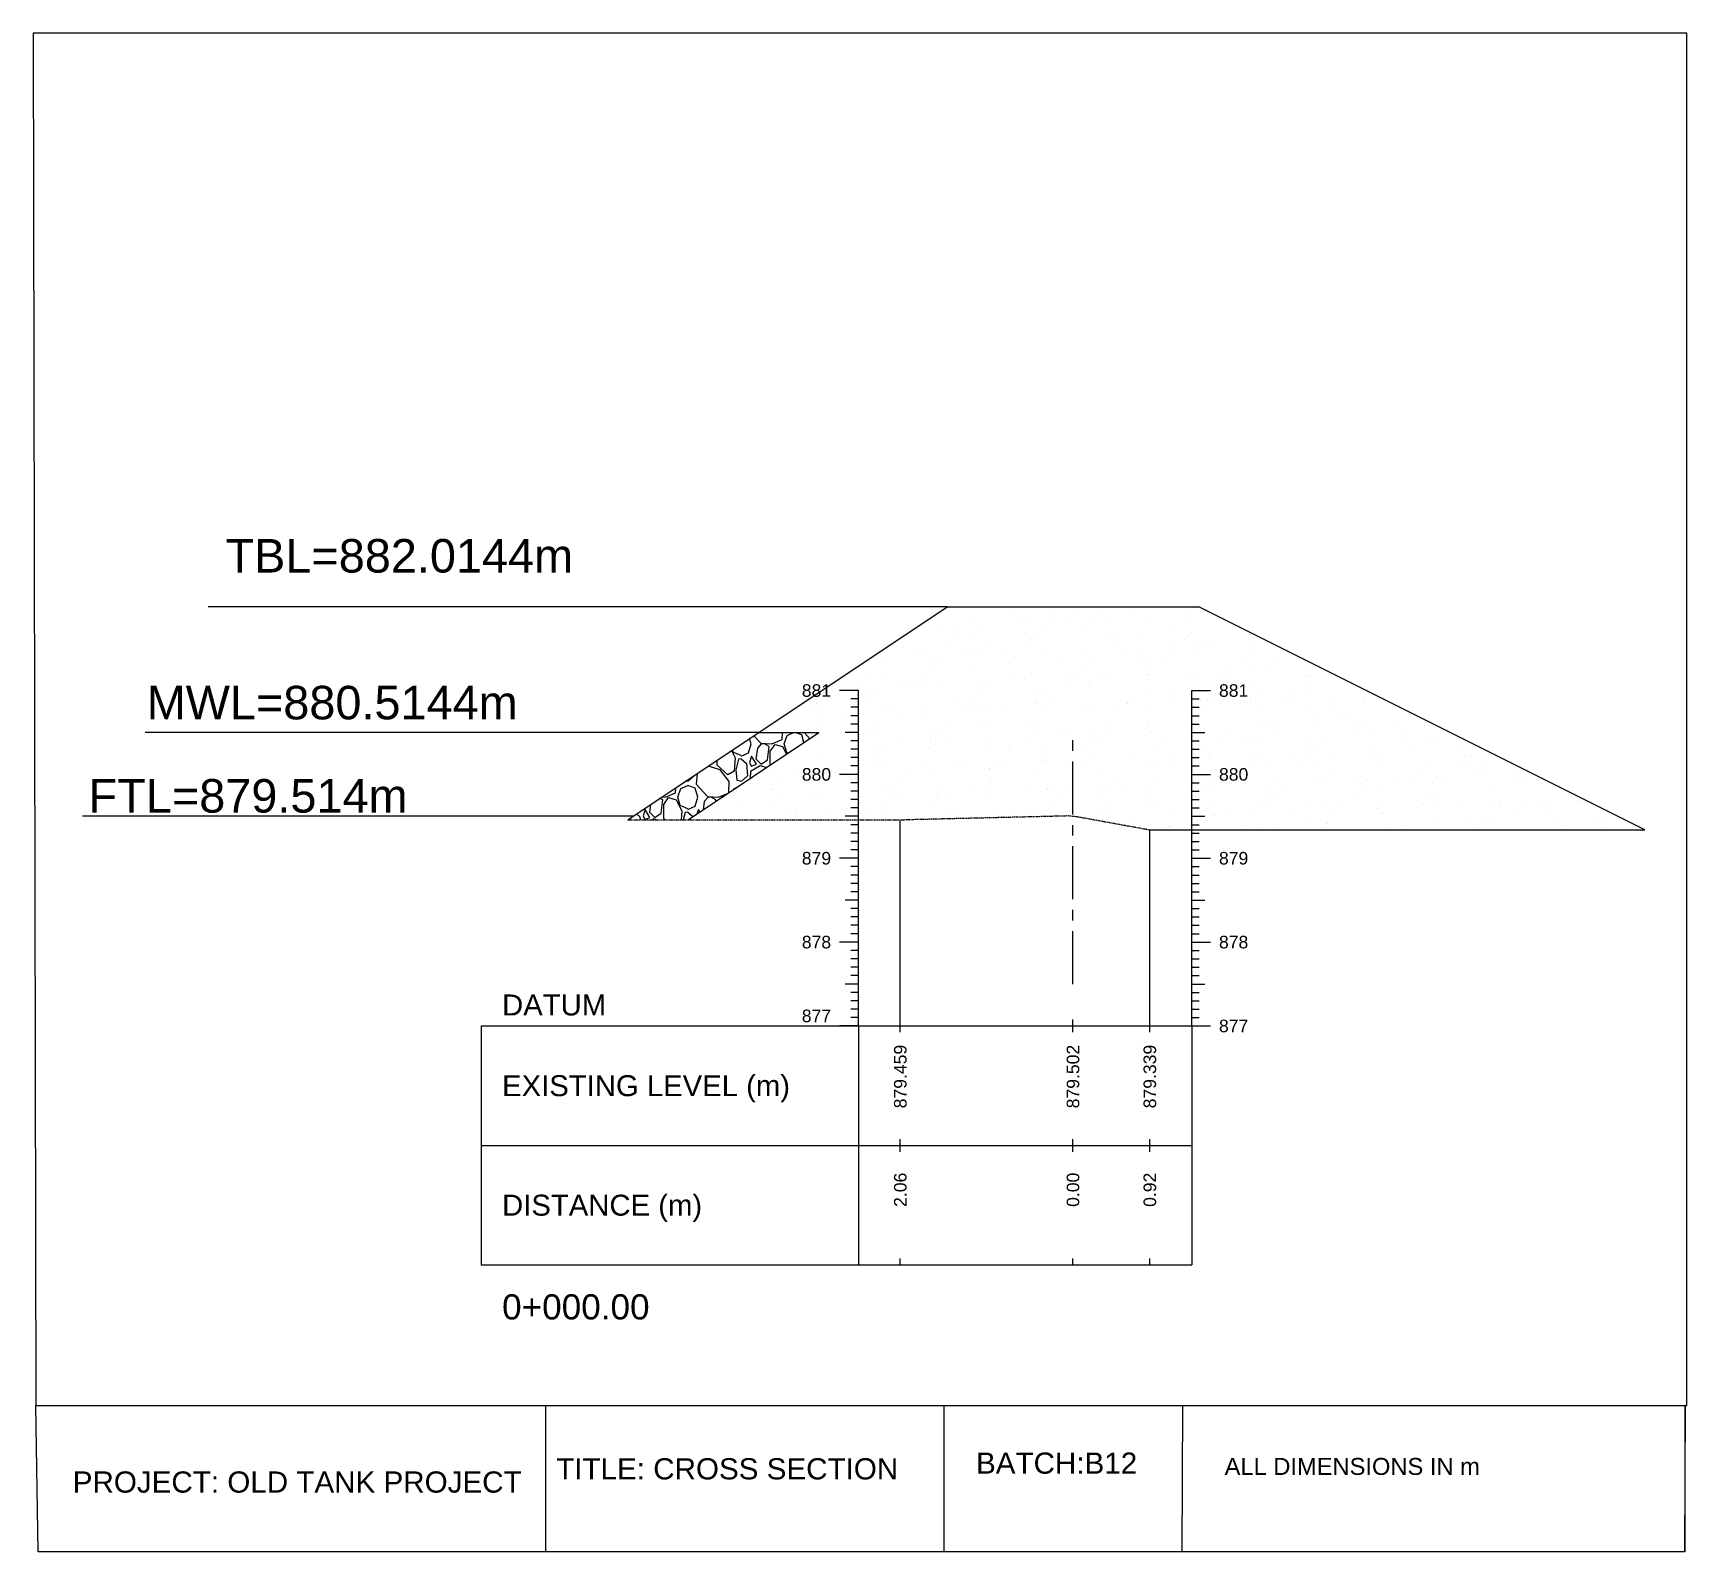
# Model space of a CAD drawing. Header units: millimetres. Extents: x 2640 to 12113, y 6003 to 13668.
# Drawn here: x 2844.3 to 3234.6, y 13306 to 13664.3 of the extents above; entities that cross this region are included whole.
import ezdxf
from ezdxf.enums import TextEntityAlignment as Align

# ---------------------------------------------------------------- set-up
doc = ezdxf.new("R2010")
doc.units = ezdxf.units.MM
doc.linetypes.add('CENTER', pattern=[2, 1.25, -0.25, 0.25, -0.25])
doc.linetypes.add('HIDDEN', pattern=[0.375, 0.25, -0.125])
for name, color, linetype in [('CL', 6, 'CENTER'), ('CS_Drawing', 7, 'Continuous'), ('GL', 3, 'HIDDEN')]:
    doc.layers.add(name, color=color, linetype=linetype)
doc.styles.get("Standard").update_dxf_attribs({"font": 'arial.ttf'})

msp = doc.modelspace()

# ---------------------------------------------------------------- linework, layer by layer
at = {"color": 1}
msp.add_line((3060.024, 13529.003), (2885.605, 13529.003), dxfattribs=at)
for p, q in [((2984.621, 13478.735), (3060.024, 13529.003)), ((3060.024, 13529.003), (3119.373, 13529.003)), ((3060.024, 13529.003), (3060.024, 13529.003)), ((3224.658, 13476.361), (3119.373, 13529.003)), ((3038.68, 13505.264), (3039.054, 13505.513)), ((2998.887, 13478.735), (3029.745, 13499.307)), ((3015.512, 13499.329), (3029.745, 13499.307))]:
    msp.add_line(p, q)
at = {"linetype": 'Continuous'}
for p, q in [((3064.918, 13528.845), (3064.918, 13528.845)), ((3095.204, 13527.943), (3095.204, 13527.943)), ((3058.672, 13524.533), (3058.672, 13524.533)), ((3065.97, 13526.222), (3065.97, 13526.222)), ((3068.354, 13524.849), (3068.354, 13524.849)), ((3074.898, 13527.455), (3074.898, 13527.455)), ((3078.036, 13525.166), (3078.036, 13525.166)), ((3078.217, 13526.653), (3078.217, 13526.653)), ((3082.621, 13523.885), (3082.621, 13523.885)), ((3084.401, 13526.417), (3084.401, 13526.417)), ((3085.25, 13527.344), (3085.25, 13527.344)), ((3087.719, 13525.482), (3087.719, 13525.482)), ((3091.155, 13527.201), (3091.155, 13527.201)), ((3091.499, 13524.585), (3091.499, 13524.585)), ((3093.854, 13525.824), (3093.854, 13525.824)), ((3097.401, 13525.799), (3097.401, 13525.799)), ((3103.103, 13526.909), (3103.103, 13526.909)), ((3107.083, 13526.115), (3107.083, 13526.115)), ((3112.675, 13523.981), (3112.675, 13523.981)), ((3116.765, 13526.432), (3116.765, 13526.432)), ((3117.198, 13527.026), (3117.198, 13527.026)), ((3121.534, 13527.104), (3121.534, 13527.104)), ((3061.116, 13520.925), (3061.116, 13520.925)), ((3061.965, 13521.851), (3061.965, 13521.851)), ((3062.315, 13523.396), (3062.315, 13523.396)), ((3065.817, 13522.02), (3065.817, 13522.02)), ((3078.755, 13522.568), (3078.755, 13522.568)), ((3079.099, 13519.952), (3079.099, 13519.952)), ((3079.818, 13521.416), (3079.818, 13521.416)), ((3081.271, 13521.766), (3081.271, 13521.766)), ((3098.249, 13521.611), (3098.249, 13521.611)), ((3099.097, 13522.537), (3099.097, 13522.537)), ((3100.092, 13519.923), (3100.092, 13519.923)), ((3104.798, 13522.393), (3104.798, 13522.393)), ((3116.951, 13522.103), (3116.951, 13522.103)), ((3117.736, 13522.941), (3117.736, 13522.941)), ((3118.081, 13520.325), (3118.081, 13520.325)), ((3120.398, 13520.411), (3120.398, 13520.411)), ((3131.63, 13522.35), (3131.63, 13522.35)), ((3131.647, 13519.971), (3131.647, 13519.971)), ((3044.508, 13517.123), (3044.508, 13517.123)), ((3049.732, 13519.338), (3049.732, 13519.338)), ((3053.416, 13517.387), (3053.416, 13517.387)), ((3054.191, 13517.439), (3054.191, 13517.439)), ((3063.873, 13517.756), (3063.873, 13517.756)), ((3066.354, 13517.935), (3066.354, 13517.935)), ((3068.688, 13517.707), (3068.688, 13517.707)), ((3070.038, 13519.826), (3070.038, 13519.826)), ((3073.555, 13518.072), (3073.555, 13518.072)), ((3074.964, 13516.118), (3074.964, 13516.118)), ((3075.812, 13517.044), (3075.812, 13517.044)), ((3083.237, 13518.389), (3083.237, 13518.389)), ((3092.398, 13517.76), (3092.398, 13517.76)), ((3092.919, 13518.705), (3092.919, 13518.705)), ((3093.666, 13516.61), (3093.666, 13516.61)), ((3102.601, 13519.022), (3102.601, 13519.022)), ((3105.336, 13518.308), (3105.336, 13518.308)), ((3107.815, 13516.353), (3107.815, 13516.353)), ((3112.096, 13516.805), (3112.096, 13516.805)), ((3112.283, 13519.338), (3112.283, 13519.338)), ((3112.945, 13517.731), (3112.945, 13517.731)), ((3119.048, 13518.292), (3119.048, 13518.292)), ((3121.965, 13519.655), (3121.965, 13519.655)), ((3130.798, 13517.296), (3130.798, 13517.296)), ((3131.379, 13518.133), (3131.379, 13518.133)), ((3137.869, 13516.449), (3137.869, 13516.449)), ((3144.662, 13516.065), (3144.662, 13516.065)), ((3041.016, 13512.754), (3041.016, 13512.754)), ((3053.954, 13513.302), (3053.954, 13513.302)), ((3056.105, 13513.649), (3056.105, 13513.649)), ((3056.533, 13515.923), (3056.533, 13515.923)), ((3057.455, 13515.768), (3057.455, 13515.768)), ((3066.699, 13515.319), (3066.699, 13515.319)), ((3079.998, 13513.127), (3079.998, 13513.127)), ((3087.509, 13515.865), (3087.509, 13515.865)), ((3087.886, 13512.329), (3087.886, 13512.329)), ((3089.66, 13512.238), (3089.66, 13512.238)), ((3092.936, 13513.675), (3092.936, 13513.675)), ((3095.232, 13512.295), (3095.232, 13512.295)), ((3097.568, 13512.646), (3097.568, 13512.646)), ((3105.68, 13515.692), (3105.68, 13515.692)), ((3106.465, 13514.234), (3106.465, 13514.234)), ((3107.25, 13512.962), (3107.25, 13512.962)), ((3116.933, 13513.279), (3116.933, 13513.279)), ((3118.979, 13513.5), (3118.979, 13513.5)), ((3125.286, 13512.391), (3125.286, 13512.391)), ((3126.615, 13513.595), (3126.615, 13513.595)), ((3126.793, 13512.925), (3126.793, 13512.925)), ((3131.917, 13514.048), (3131.917, 13514.048)), ((3136.297, 13513.912), (3136.297, 13513.912)), ((3144.646, 13512.49), (3144.646, 13512.49)), ((3145.592, 13512.879), (3145.592, 13512.879)), ((3145.979, 13514.229), (3145.979, 13514.229)), ((3033.248, 13510.43), (3033.248, 13510.43)), ((3039.476, 13510.747), (3039.476, 13510.747)), ((3041.554, 13508.669), (3041.554, 13508.669)), ((3043.522, 13509.591), (3043.522, 13509.591)), ((3044.872, 13511.71), (3044.872, 13511.71)), ((3049.158, 13511.063), (3049.158, 13511.063)), ((3051.678, 13510.625), (3051.678, 13510.625)), ((3052.527, 13511.552), (3052.527, 13511.552)), ((3054.299, 13510.686), (3054.299, 13510.686)), ((3058.84, 13511.38), (3058.84, 13511.38)), ((3067.597, 13508.494), (3067.597, 13508.494)), ((3068.522, 13511.696), (3068.522, 13511.696)), ((3070.381, 13511.117), (3070.381, 13511.117)), ((3074.926, 13511.806), (3074.926, 13511.806)), ((3078.204, 13512.013), (3078.204, 13512.013)), ((3080.535, 13509.042), (3080.535, 13509.042)), ((3082.649, 13508.236), (3082.649, 13508.236)), ((3088.811, 13511.312), (3088.811, 13511.312)), ((3093.28, 13511.059), (3093.28, 13511.059)), ((3093.882, 13510.176), (3093.882, 13510.176)), ((3106.579, 13508.867), (3106.579, 13508.867)), ((3107.513, 13511.803), (3107.513, 13511.803)), ((3112.703, 13508.333), (3112.703, 13508.333)), ((3119.517, 13509.415), (3119.517, 13509.415)), ((3125.944, 13511.999), (3125.944, 13511.999)), ((3132.261, 13511.432), (3132.261, 13511.432)), ((3133.009, 13508.821), (3133.009, 13508.821)), ((3144.242, 13510.76), (3144.242, 13510.76)), ((3145.56, 13509.24), (3145.56, 13509.24)), ((3028.393, 13505.132), (3028.393, 13505.132)), ((3029.242, 13506.059), (3029.242, 13506.059)), ((3030.939, 13505.533), (3030.939, 13505.533)), ((3032.289, 13507.652), (3032.289, 13507.652)), ((3041.898, 13506.053), (3041.898, 13506.053)), ((3047.096, 13505.624), (3047.096, 13505.624)), ((3054.129, 13504.585), (3054.129, 13504.585)), ((3062.343, 13507.748), (3062.343, 13507.748)), ((3063.811, 13504.902), (3063.811, 13504.902)), ((3065.526, 13505.819), (3065.526, 13505.819)), ((3066.375, 13506.745), (3066.375, 13506.745)), ((3068.135, 13504.409), (3068.135, 13504.409)), ((3073.493, 13505.218), (3073.493, 13505.218)), ((3080.88, 13506.426), (3080.88, 13506.426)), ((3081.299, 13506.117), (3081.299, 13506.117)), ((3083.175, 13505.535), (3083.175, 13505.535)), ((3084.228, 13506.311), (3084.228, 13506.311)), ((3092.857, 13505.851), (3092.857, 13505.851)), ((3102.539, 13506.168), (3102.539, 13506.168)), ((3102.659, 13506.506), (3102.659, 13506.506)), ((3103.508, 13507.432), (3103.508, 13507.432)), ((3107.117, 13504.782), (3107.117, 13504.782)), ((3112.221, 13506.484), (3112.221, 13506.484)), ((3119.861, 13506.799), (3119.861, 13506.799)), ((3120.426, 13504.763), (3120.426, 13504.763)), ((3121.361, 13506.997), (3121.361, 13506.997)), ((3121.903, 13506.801), (3121.903, 13506.801)), ((3131.585, 13507.117), (3131.585, 13507.117)), ((3131.659, 13506.702), (3131.659, 13506.702)), ((3133.16, 13504.607), (3133.16, 13504.607)), ((3139.792, 13507.192), (3139.792, 13507.192)), ((3140.64, 13508.118), (3140.64, 13508.118)), ((3141.267, 13507.434), (3141.267, 13507.434)), ((3146.098, 13505.155), (3146.098, 13505.155)), ((3150.48, 13504.859), (3150.48, 13504.859)), ((3150.95, 13507.75), (3150.95, 13507.75)), ((3158.494, 13507.684), (3158.494, 13507.684)), ((3158.843, 13507.172), (3158.843, 13507.172)), ((3160.632, 13508.067), (3160.632, 13508.067)), ((3025.083, 13503.635), (3025.083, 13503.635)), ((3029.154, 13504.036), (3029.154, 13504.036)), ((3029.498, 13501.421), (3029.498, 13501.421)), ((3034.765, 13503.952), (3034.765, 13503.952)), ((3043.09, 13501.252), (3043.09, 13501.252)), ((3044.447, 13504.269), (3044.447, 13504.269)), ((3049.76, 13503.69), (3049.76, 13503.69)), ((3055.197, 13503.861), (3055.197, 13503.861)), ((3060.943, 13500.818), (3060.943, 13500.818)), ((3068.48, 13501.793), (3068.48, 13501.793)), ((3068.716, 13502.059), (3068.716, 13502.059)), ((3070.066, 13504.178), (3070.066, 13504.178)), ((3079.374, 13501.013), (3079.374, 13501.013)), ((3080.222, 13501.939), (3080.222, 13501.939)), ((3094.179, 13504.234), (3094.179, 13504.234)), ((3098.076, 13501.504), (3098.076, 13501.504)), ((3100.12, 13504.275), (3100.12, 13504.275)), ((3107.461, 13502.166), (3107.461, 13502.166)), ((3107.843, 13500.705), (3107.843, 13500.705)), ((3116.507, 13501.699), (3116.507, 13501.699)), ((3117.355, 13502.626), (3117.355, 13502.626)), ((3119.076, 13502.644), (3119.076, 13502.644)), ((3133.698, 13500.522), (3133.698, 13500.522)), ((3135.209, 13502.191), (3135.209, 13502.191)), ((3137.897, 13500.801), (3137.897, 13500.801)), ((3146.442, 13502.539), (3146.442, 13502.539)), ((3146.468, 13500.657), (3146.468, 13500.657)), ((3153.639, 13502.386), (3153.639, 13502.386)), ((3154.488, 13503.312), (3154.488, 13503.312)), ((3156.15, 13500.973), (3156.15, 13500.973)), ((3158.203, 13501.289), (3158.203, 13501.289)), ((3165.832, 13501.29), (3165.832, 13501.29)), ((3169.436, 13503.229), (3169.436, 13503.229)), ((3172.679, 13500.895), (3172.679, 13500.895)), ((3013.119, 13494.503), (3013.747, 13496.638)), ((3013.747, 13496.638), (3013.375, 13497.904)), ((3014.365, 13498.564), (3016.008, 13496.764)), ((3016.134, 13496.638), (3015.254, 13495.634)), ((3016.008, 13496.764), (3018.646, 13496.638)), ((3016.888, 13496.638), (3016.134, 13496.638)), ((3016.753, 13499.403), (3016.753, 13499.403)), ((3018.018, 13496.01), (3016.888, 13496.638)), ((3018.269, 13494.88), (3019.4, 13496.513)), ((3018.646, 13496.638), (3021.033, 13497.643)), ((3019.4, 13496.513), (3021.159, 13496.01)), ((3021.033, 13497.643), (3021.113, 13499.32)), ((3021.536, 13496.638), (3022.289, 13498.648)), ((3022.164, 13494.629), (3021.536, 13496.638)), ((3022.289, 13498.648), (3023.736, 13499.316)), ((3023.81, 13500.131), (3023.81, 13500.131)), ((3025.681, 13498.774), (3024.166, 13499.315)), ((3026.216, 13496.954), (3025.681, 13498.774)), ((3026.244, 13499.312), (3027.572, 13497.858)), ((3030.283, 13496.858), (3030.283, 13496.858)), ((3037.178, 13499.632), (3037.178, 13499.632)), ((3039.965, 13497.175), (3039.965, 13497.175)), ((3042.241, 13500.326), (3042.241, 13500.326)), ((3042.797, 13499.228), (3042.797, 13499.228)), ((3049.647, 13497.491), (3049.647, 13497.491)), ((3055.735, 13499.776), (3055.735, 13499.776)), ((3056.079, 13497.161), (3056.079, 13497.161)), ((3056.134, 13498.001), (3056.134, 13498.001)), ((3057.483, 13500.12), (3057.483, 13500.12)), ((3059.329, 13497.808), (3059.329, 13497.808)), ((3069.011, 13498.125), (3069.011, 13498.125)), ((3078.693, 13498.441), (3078.693, 13498.441)), ((3081.778, 13499.601), (3081.778, 13499.601)), ((3087.537, 13500.217), (3087.537, 13500.217)), ((3088.375, 13498.758), (3088.375, 13498.758)), ((3094.07, 13497.133), (3094.07, 13497.133)), ((3094.716, 13500.149), (3094.716, 13500.149)), ((3095.061, 13497.533), (3095.061, 13497.533)), ((3095.26, 13496.646), (3095.26, 13496.646)), ((3098.057, 13499.074), (3098.057, 13499.074)), ((3106.493, 13498.586), (3106.493, 13498.586)), ((3107.739, 13499.391), (3107.739, 13499.391)), ((3111.924, 13496.698), (3111.924, 13496.698)), ((3117.422, 13499.707), (3117.422, 13499.707)), ((3120.76, 13499.974), (3120.76, 13499.974)), ((3125.314, 13496.743), (3125.314, 13496.743)), ((3127.104, 13500.024), (3127.104, 13500.024)), ((3130.354, 13496.893), (3130.354, 13496.893)), ((3131.203, 13497.819), (3131.203, 13497.819)), ((3134.042, 13497.906), (3134.042, 13497.906)), ((3136.786, 13500.34), (3136.786, 13500.34)), ((3145.62, 13497.231), (3145.62, 13497.231)), ((3149.056, 13497.385), (3149.056, 13497.385)), ((3156.853, 13499.17), (3156.853, 13499.17)), ((3159.741, 13500.347), (3159.741, 13500.347)), ((3167.487, 13497.58), (3167.487, 13497.58)), ((3168.336, 13498.506), (3168.336, 13498.506)), ((3173.024, 13498.279), (3173.024, 13498.279)), ((3175.674, 13497.328), (3175.674, 13497.328)), ((3005.707, 13491.614), (3005.707, 13492.792)), ((3009.098, 13495.053), (3009.978, 13493.372)), ((3009.601, 13494.629), (3009.405, 13495.257)), ((3011.36, 13493.875), (3009.601, 13494.629)), ((3009.978, 13493.372), (3009.727, 13490.232)), ((3010.732, 13492.995), (3010.104, 13490.483)), ((3011.36, 13493.121), (3010.732, 13492.995)), ((3011.36, 13493.749), (3013.119, 13494.503)), ((3011.36, 13493.121), (3012.616, 13491.99)), ((3013.873, 13493.749), (3013.37, 13492.242)), ((3015.003, 13491.865), (3013.873, 13493.749)), ((3015.254, 13495.633), (3014.878, 13493.121)), ((3014.878, 13493.121), (3016.134, 13491.865)), ((3016.134, 13491.865), (3017.641, 13492.87)), ((3017.641, 13492.87), (3018.018, 13496.01)), ((3018.269, 13491.656), (3018.269, 13494.88)), ((3021.159, 13496.01), (3022.101, 13494.211)), ((3022.507, 13494.481), (3022.164, 13494.629)), ((3024.595, 13495.574), (3024.595, 13495.574)), ((3030.397, 13494.595), (3030.397, 13494.595)), ((3037.658, 13495.325), (3037.658, 13495.325)), ((3043.335, 13495.143), (3043.335, 13495.143)), ((3043.551, 13493.943), (3043.551, 13493.943)), ((3044.901, 13496.062), (3044.901, 13496.062)), ((3056.089, 13495.52), (3056.089, 13495.52)), ((3056.937, 13496.446), (3056.937, 13496.446)), ((3069.378, 13494.968), (3069.378, 13494.968)), ((3074.791, 13496.011), (3074.791, 13496.011)), ((3074.954, 13496.158), (3074.954, 13496.158)), ((3082.316, 13495.516), (3082.316, 13495.516)), ((3082.66, 13492.901), (3082.66, 13492.901)), ((3093.025, 13492.698), (3093.025, 13492.698)), ((3093.221, 13496.207), (3093.221, 13496.207)), ((3093.91, 13494.527), (3093.91, 13494.527)), ((3102.707, 13493.015), (3102.707, 13493.015)), ((3108.36, 13495.341), (3108.36, 13495.341)), ((3112.389, 13493.331), (3112.389, 13493.331)), ((3112.731, 13492.685), (3112.731, 13492.685)), ((3121.298, 13495.889), (3121.298, 13495.889)), ((3121.642, 13493.273), (3121.642, 13493.273)), ((3122.071, 13493.648), (3122.071, 13493.648)), ((3131.753, 13493.964), (3131.753, 13493.964)), ((3133.037, 13493.173), (3133.037, 13493.173)), ((3141.435, 13494.281), (3141.435, 13494.281)), ((3144.27, 13495.112), (3144.27, 13495.112)), ((3145.051, 13493.013), (3145.051, 13493.013)), ((3147.341, 13495.714), (3147.341, 13495.714)), ((3151.117, 13494.597), (3151.117, 13494.597)), ((3160.279, 13496.262), (3160.279, 13496.262)), ((3160.623, 13493.646), (3160.623, 13493.646)), ((3160.799, 13494.914), (3160.799, 13494.914)), ((3163.091, 13493.269), (3163.091, 13493.269)), ((3170.481, 13495.23), (3170.481, 13495.23)), ((3180.164, 13495.547), (3180.164, 13495.547)), ((3181.335, 13492.773), (3181.335, 13492.773)), ((3182.183, 13493.7), (3182.183, 13493.7)), ((3183.397, 13493.758), (3183.397, 13493.758)), ((3000.305, 13489.101), (2998.798, 13487.719)), ((3000.298, 13489.186), (3000.305, 13489.101)), ((3001.023, 13489.669), (3000.808, 13487.091)), ((3006.461, 13490.483), (3003.611, 13491.395)), ((3008.22, 13489.352), (3005.707, 13491.614)), ((3008.596, 13487.719), (3006.461, 13490.483)), ((3009.727, 13490.232), (3008.22, 13489.352)), ((3010.104, 13490.483), (3010.355, 13488.096)), ((3012.868, 13489.101), (3011.36, 13487.719)), ((3012.616, 13491.99), (3012.868, 13489.101)), ((3013.37, 13492.242), (3013.747, 13491.362)), ((3013.621, 13490.106), (3013.485, 13488.467)), ((3015.883, 13491.488), (3013.621, 13490.106)), ((3013.747, 13491.362), (3015.003, 13491.865)), ((3017.325, 13491.026), (3015.883, 13491.488)), ((3017.996, 13489.962), (3017.996, 13489.962)), ((3025.25, 13490.482), (3025.25, 13490.482)), ((3030.934, 13490.51), (3030.934, 13490.51)), ((3030.968, 13489.885), (3030.968, 13489.885)), ((3032.318, 13492.003), (3032.318, 13492.003)), ((3032.804, 13490.027), (3032.804, 13490.027)), ((3033.652, 13490.953), (3033.652, 13490.953)), ((3034.932, 13490.799), (3034.932, 13490.799)), ((3043.679, 13492.528), (3043.679, 13492.528)), ((3044.615, 13491.115), (3044.615, 13491.115)), ((3051.506, 13490.519), (3051.506, 13490.519)), ((3054.297, 13491.432), (3054.297, 13491.432)), ((3056.978, 13490.335), (3056.978, 13490.335)), ((3062.372, 13492.1), (3062.372, 13492.1)), ((3063.979, 13491.749), (3063.979, 13491.749)), ((3069.916, 13490.883), (3069.916, 13490.883)), ((3069.936, 13490.714), (3069.936, 13490.714)), ((3070.785, 13491.64), (3070.785, 13491.64)), ((3073.661, 13492.065), (3073.661, 13492.065)), ((3081.328, 13490.469), (3081.328, 13490.469)), ((3082.678, 13492.588), (3082.678, 13492.588)), ((3083.343, 13492.382), (3083.343, 13492.382)), ((3088.638, 13491.205), (3088.638, 13491.205)), ((3095.959, 13490.708), (3095.959, 13490.708)), ((3107.069, 13491.4), (3107.069, 13491.4)), ((3107.918, 13492.326), (3107.918, 13492.326)), ((3108.897, 13491.256), (3108.897, 13491.256)), ((3120.454, 13489.115), (3120.454, 13489.115)), ((3125.771, 13491.892), (3125.771, 13491.892)), ((3131.687, 13491.054), (3131.687, 13491.054)), ((3134.941, 13491.081), (3134.941, 13491.081)), ((3144.202, 13492.087), (3144.202, 13492.087)), ((3147.879, 13491.629), (3147.879, 13491.629)), ((3148.223, 13489.013), (3148.223, 13489.013)), ((3150.508, 13489.211), (3150.508, 13489.211)), ((3162.904, 13492.578), (3162.904, 13492.578)), ((3170.814, 13489.699), (3170.814, 13489.699)), ((3173.922, 13491.454), (3173.922, 13491.454)), ((3175.452, 13488.752), (3175.452, 13488.752)), ((3182.047, 13491.639), (3182.047, 13491.639)), ((3185.134, 13489.069), (3185.134, 13489.069)), ((3186.86, 13492.002), (3186.86, 13492.002)), ((3187.205, 13489.386), (3187.205, 13489.386)), ((3194.816, 13489.385), (3194.816, 13489.385)), ((3196.031, 13488.893), (3196.031, 13488.893)), ((2993.522, 13484.076), (2995.909, 13485.081)), ((2995.909, 13485.081), (2995.967, 13486.298)), ((2996.411, 13484.076), (2997.165, 13486.086)), ((2997.165, 13486.086), (2998.798, 13486.84)), ((2998.798, 13487.719), (2998.35, 13487.887)), ((3000.557, 13486.212), (2998.798, 13486.84)), ((3001.185, 13484.076), (3000.557, 13486.212)), ((3000.808, 13487.091), (3003.446, 13484.202)), ((3006.084, 13484.076), (3008.297, 13485.008)), ((3008.473, 13485.125), (3008.596, 13487.719)), ((3009.665, 13485.92), (3009.727, 13486.086)), ((3009.727, 13486.086), (3010.336, 13486.367)), ((3011.36, 13487.719), (3010.355, 13488.096)), ((3010.367, 13485.46), (3010.367, 13485.46)), ((3018.385, 13485.826), (3018.385, 13485.826)), ((3018.534, 13485.877), (3018.534, 13485.877)), ((3019.735, 13487.945), (3019.735, 13487.945)), ((3028.221, 13485.026), (3028.221, 13485.026)), ((3031.279, 13487.895), (3031.279, 13487.895)), ((3044.578, 13485.702), (3044.578, 13485.702)), ((3046.651, 13485.221), (3046.651, 13485.221)), ((3047.5, 13486.147), (3047.5, 13486.147)), ((3049.789, 13488.042), (3049.789, 13488.042)), ((3057.516, 13486.25), (3057.516, 13486.25)), ((3059.267, 13484.954), (3059.267, 13484.954)), ((3065.353, 13485.712), (3065.353, 13485.712)), ((3068.745, 13486.411), (3068.745, 13486.411)), ((3068.949, 13485.27), (3068.949, 13485.27)), ((3070.095, 13488.53), (3070.095, 13488.53)), ((3070.26, 13488.268), (3070.26, 13488.268)), ((3078.632, 13485.587), (3078.632, 13485.587)), ((3083.559, 13486.075), (3083.559, 13486.075)), ((3083.784, 13485.907), (3083.784, 13485.907)), ((3084.633, 13486.834), (3084.633, 13486.834)), ((3088.314, 13485.904), (3088.314, 13485.904)), ((3096.497, 13486.623), (3096.497, 13486.623)), ((3097.996, 13486.22), (3097.996, 13486.22)), ((3100.149, 13488.627), (3100.149, 13488.627)), ((3102.486, 13486.399), (3102.486, 13486.399)), ((3107.678, 13486.537), (3107.678, 13486.537)), ((3107.872, 13485.056), (3107.872, 13485.056)), ((3109.242, 13488.641), (3109.242, 13488.641)), ((3117.36, 13486.853), (3117.36, 13486.853)), ((3119.105, 13486.996), (3119.105, 13486.996)), ((3120.917, 13486.594), (3120.917, 13486.594)), ((3121.765, 13487.52), (3121.765, 13487.52)), ((3122.54, 13486.448), (3122.54, 13486.448)), ((3127.042, 13487.17), (3127.042, 13487.17)), ((3135.479, 13486.996), (3135.479, 13486.996)), ((3136.724, 13487.486), (3136.724, 13487.486)), ((3137.925, 13485.153), (3137.925, 13485.153)), ((3139.619, 13487.085), (3139.619, 13487.085)), ((3146.406, 13487.803), (3146.406, 13487.803)), ((3156.088, 13488.119), (3156.088, 13488.119)), ((3158.049, 13487.281), (3158.049, 13487.281)), ((3158.231, 13485.641), (3158.231, 13485.641)), ((3158.898, 13488.207), (3158.898, 13488.207)), ((3161.522, 13486.821), (3161.522, 13486.821)), ((3165.77, 13488.436), (3165.77, 13488.436)), ((3169.464, 13487.58), (3169.464, 13487.58)), ((3174.46, 13487.369), (3174.46, 13487.369)), ((3176.752, 13487.772), (3176.752, 13487.772)), ((3188.285, 13485.738), (3188.285, 13485.738)), ((3195.182, 13487.967), (3195.182, 13487.967)), ((3200.503, 13487.194), (3200.503, 13487.194)), ((2988.748, 13481.187), (2988.246, 13479.679)), ((2989.879, 13479.303), (2988.748, 13481.187)), ((2990.019, 13482.333), (2989.753, 13480.559)), ((2992.894, 13483.448), (2992.238, 13483.812)), ((2992.517, 13480.308), (2992.894, 13483.448)), ((2992.693, 13484.116), (2993.522, 13484.076)), ((2993.145, 13482.318), (2994.276, 13483.951)), ((2993.145, 13479.051), (2993.145, 13482.318)), ((2994.276, 13483.951), (2996.034, 13483.448)), ((2996.034, 13483.448), (2997.416, 13480.81)), ((2997.039, 13482.066), (2996.411, 13484.076)), ((2998.798, 13481.313), (2997.039, 13482.066)), ((2998.798, 13481.187), (3000.557, 13481.941)), ((3000.557, 13481.941), (3001.185, 13484.076)), ((3001.31, 13481.187), (3000.952, 13480.111)), ((3001.669, 13480.589), (3001.31, 13481.187)), ((3002.692, 13483.071), (3002.392, 13481.072)), ((3003.572, 13484.076), (3002.692, 13483.071)), ((3003.446, 13484.202), (3006.084, 13484.076)), ((3004.325, 13484.076), (3003.572, 13484.076)), ((3005.456, 13483.448), (3004.325, 13484.076)), ((3005.412, 13483.085), (3005.456, 13483.448)), ((3005.802, 13481.768), (3005.802, 13481.768)), ((3006.134, 13481.244), (3006.134, 13481.244)), ((3007.152, 13483.887), (3007.152, 13483.887)), ((3009.518, 13484.534), (3009.518, 13484.534)), ((3010.857, 13483.371), (3010.857, 13483.371)), ((3018.879, 13483.262), (3018.879, 13483.262)), ((3020.539, 13483.688), (3020.539, 13483.688)), ((3030.221, 13484.004), (3030.221, 13484.004)), ((3032.177, 13481.07), (3032.177, 13481.07)), ((3037.206, 13483.984), (3037.206, 13483.984)), ((3039.903, 13484.321), (3039.903, 13484.321)), ((3045.115, 13481.617), (3045.115, 13481.617)), ((3049.585, 13484.637), (3049.585, 13484.637)), ((3056.162, 13482.353), (3056.162, 13482.353)), ((3057.512, 13484.472), (3057.512, 13484.472)), ((3057.86, 13483.635), (3057.86, 13483.635)), ((3061.348, 13481.341), (3061.348, 13481.341)), ((3071.159, 13481.442), (3071.159, 13481.442)), ((3079.201, 13480.906), (3079.201, 13480.906)), ((3084.097, 13481.99), (3084.097, 13481.99)), ((3087.566, 13484.568), (3087.566, 13484.568)), ((3095.289, 13480.998), (3095.289, 13480.998)), ((3096.841, 13484.008), (3096.841, 13484.008)), ((3097.632, 13481.101), (3097.632, 13481.101)), ((3098.48, 13482.027), (3098.48, 13482.027)), ((3106.522, 13482.937), (3106.522, 13482.937)), ((3110.14, 13481.815), (3110.14, 13481.815)), ((3116.334, 13481.593), (3116.334, 13481.593)), ((3123.078, 13482.363), (3123.078, 13482.363)), ((3125.343, 13481.095), (3125.343, 13481.095)), ((3134.764, 13481.788), (3134.764, 13481.788)), ((3135.613, 13482.714), (3135.613, 13482.714)), ((3135.823, 13484.381), (3135.823, 13484.381)), ((3145.649, 13481.583), (3145.649, 13481.583)), ((3149.122, 13482.188), (3149.122, 13482.188)), ((3151.606, 13481.026), (3151.606, 13481.026)), ((3153.467, 13482.279), (3153.467, 13482.279)), ((3156.881, 13483.522), (3156.881, 13483.522)), ((3161.288, 13481.342), (3161.288, 13481.342)), ((3162.06, 13482.736), (3162.06, 13482.736)), ((3170.97, 13481.659), (3170.97, 13481.659)), ((3171.897, 13482.474), (3171.897, 13482.474)), ((3172.746, 13483.4), (3172.746, 13483.4)), ((3174.804, 13484.753), (3174.804, 13484.753)), ((3175.702, 13481.68), (3175.702, 13481.68)), ((3180.653, 13481.975), (3180.653, 13481.975)), ((3188.103, 13482.561), (3188.103, 13482.561)), ((3190.335, 13482.292), (3190.335, 13482.292)), ((3190.599, 13482.966), (3190.599, 13482.966)), ((3196.008, 13482.168), (3196.008, 13482.168)), ((3200.017, 13482.608), (3200.017, 13482.608)), ((3201.041, 13483.109), (3201.041, 13483.109)), ((3207.241, 13484.107), (3207.241, 13484.107)), ((3209.03, 13483.161), (3209.03, 13483.161)), ((3209.699, 13482.925), (3209.699, 13482.925)), ((2984.692, 13478.782), (2984.688, 13478.735)), ((2985.295, 13479.184), (2985.183, 13478.735)), ((2986.713, 13480.129), (2987.492, 13479.428)), ((2987.492, 13479.428), (2987.552, 13478.735)), ((2988.246, 13479.679), (2988.623, 13478.8)), ((2988.623, 13478.8), (2989.879, 13479.303)), ((2989.753, 13480.559), (2991.009, 13479.303)), ((2990.758, 13478.926), (2990.445, 13478.735)), ((2991.355, 13478.735), (2990.758, 13478.926)), ((2991.009, 13479.303), (2992.517, 13480.308)), ((2993.497, 13478.735), (2993.145, 13479.051)), ((2997.416, 13480.81), (2997.25, 13478.735)), ((2998.17, 13480.433), (2997.745, 13478.735)), ((2998.798, 13480.559), (2998.17, 13480.433)), ((2998.798, 13480.559), (3000, 13479.477)), ((3004.936, 13479.533), (3004.936, 13479.533)), ((3023.366, 13479.728), (3023.366, 13479.728)), ((3024.215, 13480.654), (3024.215, 13480.654)), ((3024.623, 13479.925), (3024.623, 13479.925)), ((3042.068, 13480.219), (3042.068, 13480.219)), ((3044.929, 13480.414), (3044.929, 13480.414)), ((3045.46, 13479.002), (3045.46, 13479.002)), ((3060.499, 13480.414), (3060.499, 13480.414)), ((3074.983, 13480.51), (3074.983, 13480.51)), ((3093.514, 13479.126), (3093.514, 13479.126)), ((3103.196, 13479.443), (3103.196, 13479.443)), ((3110.678, 13477.73), (3110.678, 13477.73)), ((3112.328, 13477.221), (3112.328, 13477.221)), ((3112.76, 13477.037), (3112.76, 13477.037)), ((3112.878, 13479.76), (3112.878, 13479.76)), ((3122.56, 13480.076), (3122.56, 13480.076)), ((3123.423, 13479.748), (3123.423, 13479.748)), ((3132.242, 13480.393), (3132.242, 13480.393)), ((3133.066, 13477.525), (3133.066, 13477.525)), ((3136.721, 13477.555), (3136.721, 13477.555)), ((3141.924, 13480.709), (3141.924, 13480.709)), ((3144.299, 13479.464), (3144.299, 13479.464)), ((3149.461, 13477.908), (3149.461, 13477.908)), ((3149.66, 13478.103), (3149.66, 13478.103)), ((3162.404, 13480.121), (3162.404, 13480.121)), ((3163.12, 13477.621), (3163.12, 13477.621)), ((3167.314, 13477.473), (3167.314, 13477.473)), ((3175.703, 13477.928), (3175.703, 13477.928)), ((3183.425, 13478.109), (3183.425, 13478.109)), ((3185.745, 13477.668), (3185.745, 13477.668)), ((3186.594, 13478.594), (3186.594, 13478.594)), ((3188.641, 13478.476), (3188.641, 13478.476)), ((3194.658, 13480.049), (3194.658, 13480.049)), ((3201.386, 13480.493), (3201.386, 13480.493)), ((3204.447, 13478.159), (3204.447, 13478.159)), ((3213.479, 13478.206), (3213.479, 13478.206)), ((3214.684, 13478.301), (3214.684, 13478.301)), ((3130.181, 13476.786), (3130.181, 13476.786)), ((3148.612, 13476.981), (3148.612, 13476.981)), ((3204.666, 13476.549), (3204.666, 13476.549)), ((3214.348, 13476.865), (3214.348, 13476.865))]:
    msp.add_line(p, q, dxfattribs=at)
at = {"color": 4}
msp.add_line((3015.512, 13499.329), (2870.767, 13499.329), dxfattribs=at)
at = {"color": 6}
msp.add_line((2985.838, 13479.546), (2855.93, 13479.546), dxfattribs=at)
at = {"color": 85, "true_color": 0x58ba48}
msp.add_line((3107.835, 13476.361), (3224.658, 13476.361), dxfattribs=at)
for points in [[(2844.913, 13340.531), (3234.589, 13340.531), (3234.589, 13664.329), (2844.291, 13664.329)], [(2844.913, 13340.531), (3234.12, 13340.531), (3234.12, 13305.997), (2845.457, 13305.997)], [(2965.316, 13340.531), (3059.239, 13340.531), (3059.22, 13305.997), (2965.297, 13305.997)], [(3115.65, 13340.531), (3234.206, 13340.531), (3234.033, 13305.997), (3115.477, 13305.997)]]:
    msp.add_lwpolyline(points, close=True)
at = {"layer": 'CL', "ltscale": 10}
msp.add_line((3089.699, 13439.98), (3089.699, 13499.329), dxfattribs=at)
at = {"layer": 'CS_Drawing'}
for p, q in [((3039.054, 13509.22), (3034.603, 13509.22)), ((3039.054, 13509.22), (3035.938, 13509.22)), ((3039.054, 13430.088), (3039.054, 13509.22)), ((3117.727, 13509.22), (3122.178, 13509.22)), ((3117.727, 13509.22), (3120.842, 13509.22)), ((3117.727, 13430.088), (3117.727, 13509.22)), ((3039.054, 13507.242), (3037.274, 13507.242)), ((3039.054, 13505.264), (3037.274, 13505.264)), ((3117.727, 13507.242), (3119.507, 13507.242)), ((3117.727, 13505.264), (3119.507, 13505.264)), ((3039.054, 13503.285), (3037.274, 13503.285)), ((3039.054, 13501.307), (3037.274, 13501.307)), ((3117.727, 13503.285), (3119.507, 13503.285)), ((3117.727, 13501.307), (3119.507, 13501.307)), ((3039.054, 13499.329), (3035.938, 13499.329)), ((3039.054, 13499.329), (3037.274, 13499.329)), ((3039.054, 13497.35), (3037.274, 13497.35)), ((3117.727, 13499.329), (3120.842, 13499.329)), ((3117.727, 13499.329), (3119.507, 13499.329)), ((3117.727, 13497.35), (3119.507, 13497.35)), ((3039.054, 13495.372), (3037.274, 13495.372)), ((3039.054, 13493.394), (3037.274, 13493.394)), ((3117.727, 13495.372), (3119.507, 13495.372)), ((3117.727, 13493.394), (3119.507, 13493.394)), ((3039.054, 13489.437), (3034.603, 13489.437)), ((3039.054, 13489.437), (3035.938, 13489.437)), ((3039.054, 13491.416), (3037.274, 13491.416)), ((3039.054, 13489.437), (3037.274, 13489.437)), ((3117.727, 13491.416), (3119.507, 13491.416)), ((3117.727, 13489.437), (3122.178, 13489.437)), ((3117.727, 13489.437), (3120.842, 13489.437)), ((3117.727, 13489.437), (3119.507, 13489.437)), ((3039.054, 13487.459), (3037.274, 13487.459)), ((3039.054, 13485.481), (3037.274, 13485.481)), ((3117.727, 13487.459), (3119.507, 13487.459)), ((3117.727, 13485.481), (3119.507, 13485.481)), ((3039.054, 13483.502), (3037.274, 13483.502)), ((3039.054, 13481.524), (3037.274, 13481.524)), ((3117.727, 13483.502), (3119.507, 13483.502)), ((3117.727, 13481.524), (3119.507, 13481.524)), ((3039.054, 13479.546), (3035.938, 13479.546)), ((3039.054, 13479.546), (3037.274, 13479.546)), ((3039.054, 13477.567), (3037.274, 13477.567)), ((3048.946, 13430.088), (3048.946, 13478.735)), ((3117.727, 13479.546), (3120.842, 13479.546)), ((3117.727, 13479.546), (3119.507, 13479.546)), ((3117.727, 13477.567), (3119.507, 13477.567)), ((3039.054, 13475.589), (3037.274, 13475.589)), ((3039.054, 13473.611), (3037.274, 13473.611)), ((3107.835, 13430.088), (3107.835, 13476.361)), ((3117.727, 13475.589), (3119.507, 13475.589)), ((3117.727, 13473.611), (3119.507, 13473.611)), ((3039.054, 13469.654), (3034.603, 13469.654)), ((3039.054, 13469.654), (3035.938, 13469.654)), ((3039.054, 13471.632), (3037.274, 13471.632)), ((3039.054, 13469.654), (3037.274, 13469.654)), ((3117.727, 13471.632), (3119.507, 13471.632)), ((3117.727, 13469.654), (3122.178, 13469.654)), ((3117.727, 13469.654), (3120.842, 13469.654)), ((3117.727, 13469.654), (3119.507, 13469.654)), ((3039.054, 13467.676), (3037.274, 13467.676)), ((3039.054, 13465.698), (3037.274, 13465.698)), ((3117.727, 13467.676), (3119.507, 13467.676)), ((3117.727, 13465.698), (3119.507, 13465.698)), ((3039.054, 13463.719), (3037.274, 13463.719)), ((3039.054, 13461.741), (3037.274, 13461.741)), ((3117.727, 13463.719), (3119.507, 13463.719)), ((3117.727, 13461.741), (3119.507, 13461.741)), ((3039.054, 13459.763), (3035.938, 13459.763)), ((3039.054, 13459.763), (3037.274, 13459.763)), ((3039.054, 13457.784), (3037.274, 13457.784)), ((3117.727, 13459.763), (3120.842, 13459.763)), ((3117.727, 13459.763), (3119.507, 13459.763)), ((3117.727, 13457.784), (3119.507, 13457.784)), ((3039.054, 13455.806), (3037.274, 13455.806)), ((3039.054, 13453.828), (3037.274, 13453.828)), ((3117.727, 13455.806), (3119.507, 13455.806)), ((3117.727, 13453.828), (3119.507, 13453.828)), ((3039.054, 13449.871), (3034.603, 13449.871)), ((3039.054, 13449.871), (3035.938, 13449.871)), ((3039.054, 13451.849), (3037.274, 13451.849)), ((3039.054, 13449.871), (3037.274, 13449.871)), ((3117.727, 13451.849), (3119.507, 13451.849)), ((3117.727, 13449.871), (3122.178, 13449.871)), ((3117.727, 13449.871), (3120.842, 13449.871)), ((3117.727, 13449.871), (3119.507, 13449.871)), ((3039.054, 13447.893), (3037.274, 13447.893)), ((3039.054, 13445.915), (3037.274, 13445.915)), ((3117.727, 13447.893), (3119.507, 13447.893)), ((3117.727, 13445.915), (3119.507, 13445.915)), ((3039.054, 13443.936), (3037.274, 13443.936)), ((3039.054, 13441.958), (3037.274, 13441.958)), ((3117.727, 13443.936), (3119.507, 13443.936)), ((3117.727, 13441.958), (3119.507, 13441.958)), ((3039.054, 13439.98), (3035.938, 13439.98)), ((3039.054, 13439.98), (3037.274, 13439.98)), ((3039.054, 13438.001), (3037.274, 13438.001)), ((3117.727, 13439.98), (3120.842, 13439.98)), ((3117.727, 13439.98), (3119.507, 13439.98)), ((3117.727, 13438.001), (3119.507, 13438.001)), ((3039.054, 13436.023), (3037.274, 13436.023)), ((3117.727, 13436.023), (3119.507, 13436.023)), ((3039.054, 13434.045), (3037.274, 13434.045)), ((3039.054, 13432.066), (3037.274, 13432.066)), ((3048.946, 13428.604), (3048.946, 13431.572)), ((3089.699, 13428.604), (3089.699, 13431.572)), ((3107.835, 13428.604), (3107.835, 13431.572)), ((3117.727, 13434.045), (3119.507, 13434.045)), ((3117.727, 13432.066), (3119.507, 13432.066)), ((2950.031, 13430.088), (3039.054, 13430.088)), ((2950.031, 13430.088), (2950.031, 13373.707)), ((3039.054, 13430.088), (3034.603, 13430.088)), ((3039.054, 13430.088), (3035.938, 13430.088)), ((3039.054, 13430.088), (3037.274, 13430.088)), ((3039.054, 13430.088), (3117.727, 13430.088)), ((3039.054, 13430.088), (3039.054, 13373.707)), ((3117.727, 13430.088), (3122.178, 13430.088)), ((3117.727, 13430.088), (3120.842, 13430.088)), ((3117.727, 13430.088), (3119.507, 13430.088)), ((3117.727, 13430.088), (3117.727, 13373.707)), ((3048.946, 13400.414), (3048.946, 13403.381)), ((3089.699, 13400.414), (3089.699, 13403.381)), ((3107.835, 13400.414), (3107.835, 13403.381)), ((2950.031, 13401.897), (3039.054, 13401.897)), ((3039.054, 13401.897), (3117.727, 13401.897)), ((3039.054, 13401.897), (3117.727, 13401.897)), ((2950.031, 13373.707), (3039.054, 13373.707)), ((3039.054, 13373.707), (3117.727, 13373.707)), ((3048.946, 13373.707), (3048.946, 13375.19)), ((3089.699, 13373.707), (3089.699, 13375.19)), ((3107.835, 13373.707), (3107.835, 13375.19))]:
    msp.add_line(p, q, dxfattribs=at)
at = {"layer": 'GL'}
msp.add_lwpolyline([(2984.621, 13478.735), (3049.65, 13478.735), (3049.872, 13478.735), (3050.609, 13478.794), (3088.591, 13479.704), (3089.699, 13479.585), (3090.667, 13479.486), (3107.835, 13476.361)], dxfattribs=at)

# ---------------------------------------------------------------- texts
at = {"color": 1, "insert": (2971.736, 13544.965), "char_height": 7.91321, "attachment_point": 3}
msp.add_mtext_dynamic_manual_height_columns('TBL=882.0144m', width=77.95898, gutter_width=39.566, heights=[0], dxfattribs=at)
at = {"color": 4, "insert": (2958.651, 13510.329), "char_height": 7.91321, "attachment_point": 3}
msp.add_mtext_dynamic_manual_height_columns('MWL=880.5144m', width=77.95898, gutter_width=39.566, heights=[0], dxfattribs=at)
at = {"color": 6, "insert": (2932.667, 13488.331), "char_height": 7.91321, "attachment_point": 3}
msp.add_mtext_dynamic_manual_height_columns('FTL=879.514m', width=77.95898, gutter_width=39.566, heights=[0], dxfattribs=at)
at = {"attachment_point": 1}
for s, insert, char_height in [('BATCH:B12', (3066.821, 13329.442), 5), ('PROJECT: OLD TANK PROJECT', (2853.651, 13324.985), 5), ('TITLE: CROSS SECTION', (2967.742, 13328.104), 5), ('ALL DIMENSIONS IN m', (3125.489, 13328.167), 4)]:
    msp.add_mtext_dynamic_manual_height_columns(s, width=177.90566, gutter_width=370.637, heights=[0], dxfattribs=dict(at, insert=insert, char_height=char_height))
at = {"layer": 'CS_Drawing'}
for s, p in [('881', (3032.625, 13509.22)), ('880', (3032.625, 13489.437)), ('879', (3032.625, 13469.654)), ('878', (3032.625, 13449.871))]:
    msp.add_text(s, height=2.9675, dxfattribs=at).set_placement(p, align=Align.MIDDLE_RIGHT)
for s, height, p in [('881', 2.9675, (3124.156, 13509.22)), ('880', 2.9675, (3124.156, 13489.437)), ('879', 2.9675, (3124.156, 13469.654)), ('878', 2.9675, (3124.156, 13449.871)), ('DATUM', 4.9458, (2954.976, 13435.034)), ('877', 2.9675, (3124.156, 13430.088)), ('877', 2.9675, (3124.156, 13430.088)), ('EXISTING LEVEL (m)', 4.94575, (2954.976, 13415.993)), ('DISTANCE (m)', 4.94575, (2954.976, 13387.802)), ('0+000.00', 5.9349, (2954.976, 13363.815))]:
    msp.add_text(s, height=height, dxfattribs=at).set_placement(p, align=Align.MIDDLE_LEFT)
msp.add_text('877', height=2.9675, dxfattribs=at).set_placement((3032.625, 13430.978), align=Align.RIGHT)
for s, p in [('879.459', (3048.946, 13425.637)), ('879.502', (3089.699, 13425.637)), ('879.339', (3107.835, 13425.637)), ('2.06', (3048.946, 13395.468)), ('0.00', (3089.699, 13395.468)), ('0.92', (3107.835, 13395.468))]:
    msp.add_text(s, height=2.9675, rotation=90, dxfattribs=at).set_placement(p, align=Align.MIDDLE_RIGHT)

doc.saveas('drawing.dxf')
